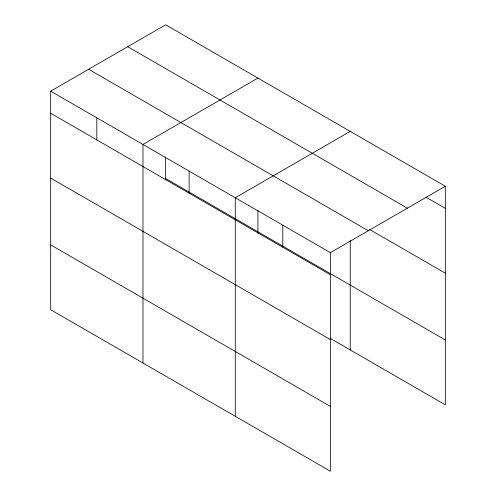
<?xml version="1.0" encoding="UTF-8"?>
<svg xmlns="http://www.w3.org/2000/svg" width="496" height="496" viewBox="0 0 496 496"><rect width="100%" height="100%" fill="white"/><g stroke="black" fill="none" stroke-linecap="round" stroke-linejoin="round"><path stroke-width="0.74" d="M50.679 91.177L330.355 252.644L330.355 471.2L50.679 309.733L50.679 91.177L165.645 24.8L445.321 186.267L445.321 404.823L330.169 338.34M257.939 78.083L142.972 144.46L142.972 363.016M350.232 131.366L235.265 197.743L235.265 416.299M330.355 252.644L445.321 186.267M425.903 197.123L445.321 208.332M127.708 46.705L407.383 208.171M369.65 229.487L445.321 273.178M88.617 69.273L368.292 230.739M165.645 178.517L445.321 339.983M50.679 113.243L330.355 274.71M50.679 178.083L330.355 339.555M50.679 244.894L330.355 406.36M350.232 240.548L350.232 349.922M282.807 225.196L282.807 247.262M257.939 210.298L257.939 233.343M189.119 171.101L189.119 193.173M165.645 157.015L165.645 180.06M96.825 117.819L96.825 139.884"/></g></svg>
